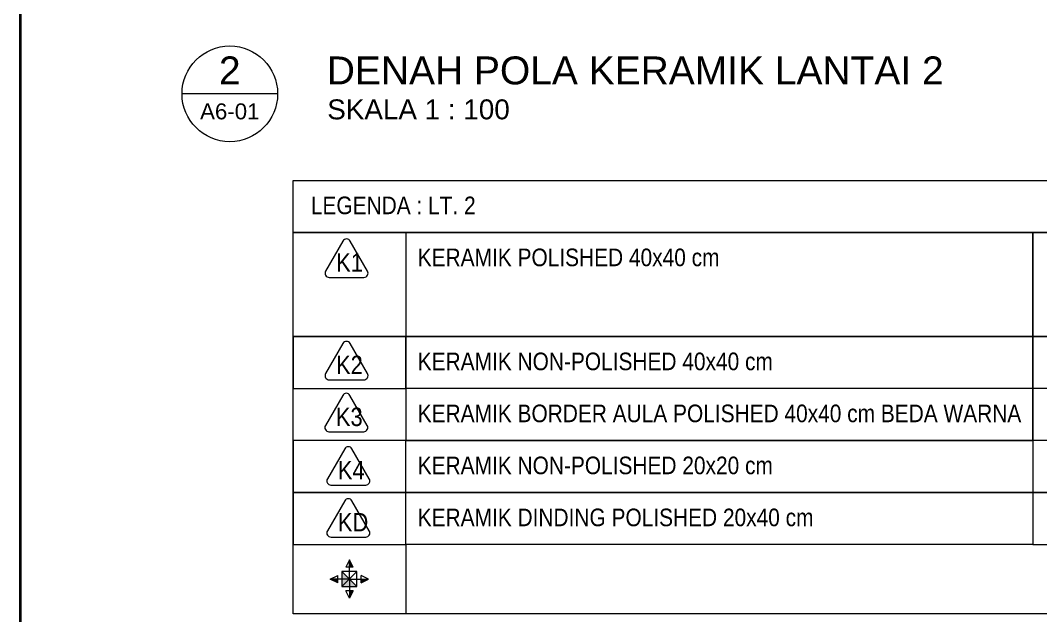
# Model space of a CAD drawing. Header units: millimetres. Extents: x -11 to 1625, y -267 to 180.
# Drawn here: x 996.21 to 1009.02, y 146.99 to 154.46 of the extents above; entities that cross this region are included whole.
import ezdxf
from ezdxf.enums import TextEntityAlignment as Align

# ---------------------------------------------------------------- set-up
doc = ezdxf.new("R2010")
doc.units = ezdxf.units.MM
for name, color, linetype, lineweight in [('GRS KOP', 1, 'Continuous', 35), ('keramik', 73, 'Continuous', 5), ('kop', 7, 'Continuous', 20), ('not', 7, 'Continuous', 20), ('START POINT', 8, 'Continuous', 9), ('TEXT KETERANGAN', 7, 'Continuous', 9)]:
    doc.layers.add(name, color=color, linetype=linetype, lineweight=lineweight)
doc.styles.add('BARU', font='complex.shx')
doc.styles.add('ISO', font='arial.ttf', dxfattribs={"width": 0.85})
doc.styles.get("Standard").update_dxf_attribs({"font": 'ARIALUNI.TTF'})

# ---------------------------------------------------------------- blocks, each defined once
blk = doc.blocks.new('Ndtpd')
blk.add_line((0.747, 0), (-0.747, 0))
blk.add_circle((0, 0), 0.747)
at = {"flags": 4}
for tag, height, p in [('NO', 0.5, (0, 0.148)), ('NOLBR', 0.3, (0, -0.398))]:
    blk.add_attdef(tag, text='', height=height, dxfattribs=at).set_placement(p, align=Align.CENTER)
for tag, p, height in [('NDTPD', (1.516, 0.148), 0.5), ('SKALA', (1.523, -0.398), 0.3)]:
    blk.add_attdef(tag, p, '', height=height, dxfattribs=at)
blk = doc.blocks.new('kop')
at = {"layer": 'GRS KOP'}
blk.add_lwpolyline([(1, 54), (83, 54), (83, 1), (1, 1)], close=True, dxfattribs=at)
at = {"layer": 'kop', "style": 'BARU', "flags": 4}
for p, height in [((73.8, 5.4), 0.35), ((80.303, 5.382), 0.25), ((73.8, 4.9), 0.35), ((80.303, 4.882), 0.25), ((73.8, 4.4), 0.35), ((80.303, 4.382), 0.25)]:
    blk.add_attdef('-', p, '', height=height, dxfattribs=at)
at = {"layer": 'kop', "flags": 4}
for tag, p in [('AR-00', (78.057, 2.648)), ('00', (81.238, 2.647))]:
    blk.add_attdef(tag, text='', height=0.35, dxfattribs=at).set_placement(p, align=Align.MIDDLE)
blk = doc.blocks.new('KR1')
at = {"layer": 'TEXT KETERANGAN', "color": 2}
blk.add_lwpolyline([(-0.087, 0.873), (-0.504, 0.15, 0.57735), (-0.418, 0), (0.418, 0, 0.57735), (0.504, 0.15), (0.087, 0.873, 0.57735)], format="xyb", close=True, dxfattribs=at)
at = {"layer": 'TEXT KETERANGAN', "color": 6, "style": 'ISO', "width": 0.85}
blk.add_text('K1', height=0.444, dxfattribs=at).set_placement((-0.252, 0.137))
blk = doc.blocks.new('KR2')
at = {"layer": 'TEXT KETERANGAN', "color": 2}
blk.add_lwpolyline([(-0.087, 0.873), (-0.504, 0.15, 0.57735), (-0.418, 0), (0.418, 0, 0.57735), (0.504, 0.15), (0.087, 0.873, 0.57735)], format="xyb", close=True, dxfattribs=at)
at = {"layer": 'TEXT KETERANGAN', "color": 6, "style": 'ISO', "width": 0.85}
blk.add_text('K2', height=0.444, dxfattribs=at).set_placement((-0.252, 0.137))
blk = doc.blocks.new('KR3')
at = {"layer": 'TEXT KETERANGAN', "color": 2}
blk.add_lwpolyline([(-0.087, 0.873), (-0.504, 0.15, 0.57735), (-0.418, 0), (0.418, 0, 0.57735), (0.504, 0.15), (0.087, 0.873, 0.57735)], format="xyb", close=True, dxfattribs=at)
at = {"layer": 'TEXT KETERANGAN', "color": 6, "style": 'ISO', "width": 0.85}
blk.add_text('K3', height=0.444, dxfattribs=at).set_placement((-0.252, 0.137))
blk = doc.blocks.new('KR4')
at = {"layer": 'TEXT KETERANGAN', "color": 2}
blk.add_lwpolyline([(-0.087, 0.873), (-0.504, 0.15, 0.57735), (-0.418, 0), (0.418, 0, 0.57735), (0.504, 0.15), (0.087, 0.873, 0.57735)], format="xyb", close=True, dxfattribs=at)
at = {"layer": 'TEXT KETERANGAN', "color": 6, "style": 'ISO', "width": 0.85}
blk.add_text('K4', height=0.444, dxfattribs=at).set_placement((-0.252, 0.137))
blk = doc.blocks.new('KD')
at = {"layer": 'TEXT KETERANGAN', "color": 2}
blk.add_lwpolyline([(-0.104, 1.048), (-0.605, 0.18, 0.57735), (-0.501, 0), (0.501, 0, 0.57735), (0.605, 0.18), (0.104, 1.048, 0.57735)], format="xyb", close=True, dxfattribs=at)
at = {"layer": 'TEXT KETERANGAN', "color": 6, "style": 'ISO', "width": 0.85}
blk.add_text('KD', height=0.5327, dxfattribs=at).set_placement((-0.303, 0.164))
blk = doc.blocks.new('GO..!!')
at = {"layer": 'START POINT'}
for points in [[(1481.007, 626.299), (1480.9, 626.299), (1480.9, 626.513)], [(1480.563, 625.853), (1480.563, 625.96), (1480.349, 625.96)], [(1481.452, 625.96), (1481.238, 625.96), (1481.238, 625.853)], [(1481.007, 625.622), (1480.9, 625.622), (1480.9, 625.408)]]:
    blk.add_hatch(color=256, dxfattribs=at).paths.add_polyline_path(points)
h = blk.add_hatch(color=256, dxfattribs=at)
h.paths.add_polyline_path([(1481.114, 625.746), (1480.9, 625.96), (1480.686, 625.746)])
h.paths.add_polyline_path([(1480.686, 625.746), (1480.9, 625.96), (1480.686, 626.174)])
for p, q in [((1480.9, 626.513), (1480.793, 626.299)), ((1481.007, 626.299), (1480.793, 626.299)), ((1480.9, 625.96), (1480.9, 626.513)), ((1481.007, 626.299), (1480.9, 626.513)), ((1480.349, 625.96), (1480.563, 626.067)), ((1480.9, 625.96), (1480.349, 625.96)), ((1480.563, 625.853), (1480.349, 625.96)), ((1480.563, 625.853), (1480.563, 626.067)), ((1480.686, 625.746), (1481.114, 626.174)), ((1481.114, 625.746), (1480.686, 626.174)), ((1480.9, 625.96), (1481.452, 625.96)), ((1480.9, 625.96), (1480.9, 625.408)), ((1481.238, 625.853), (1481.238, 626.067)), ((1481.452, 625.96), (1481.238, 626.067)), ((1481.238, 625.853), (1481.452, 625.96)), ((1481.007, 625.622), (1480.793, 625.622)), ((1480.9, 625.408), (1480.793, 625.622)), ((1481.007, 625.622), (1480.9, 625.408))]:
    blk.add_line(p, q, dxfattribs=at)
blk.add_lwpolyline([(1480.686, 625.746), (1481.114, 625.746), (1481.114, 626.174), (1480.686, 626.174)], close=True, dxfattribs=at)

msp = doc.modelspace()

# ---------------------------------------------------------------- linework, layer by layer
at = {"layer": 'TEXT KETERANGAN'}
for points in [[(1017.5593829, 151.7998165), (999.6370799, 151.7998165), (999.6370799, 152.4519282), (1017.5593829, 152.4519282)], [(999.6370799, 152.4519282), (1017.5593829, 152.4519282), (1017.5593829, 147.0176641), (999.6370799, 147.0176641)], [(999.6370799, 151.7998165), (1008.9205023, 151.7998165), (1008.9205023, 150.4955931), (999.6370799, 150.4955931)], [(999.6370799, 151.7998165), (1001.0509219, 151.7998165), (1001.0509219, 150.4955931), (999.6370799, 150.4955931)], [(1008.9205023, 151.7998165), (1017.5593829, 151.7998165), (1017.5593829, 150.4955931), (1008.9205023, 150.4955931)], [(999.6370799, 150.4955931), (1008.9205023, 150.4955931), (1008.9205023, 149.1913698), (999.6370799, 149.1913698)], [(999.6370799, 150.4955931), (1001.0509219, 150.4955931), (1001.0509219, 149.1913698), (999.6370799, 149.1913698)], [(999.6370799, 149.8434814), (1001.0509219, 149.8434814), (1001.0509219, 150.4955931), (999.6370799, 150.4955931)], [(1001.0509219, 149.8434814), (1001.0509219, 150.4955931), (1008.9205023, 150.4955931), (1008.9205023, 149.8434814)], [(1008.9205023, 150.4955931), (1017.5593829, 150.4955931), (1017.5593829, 149.1913698), (1008.9205023, 149.1913698)], [(1008.9205023, 149.8434814), (1008.9205023, 150.4955931), (1017.5593829, 150.4955931), (1017.5593829, 149.8434814)], [(999.6370799, 148.5392581), (1001.0509219, 148.5392581), (1001.0509219, 149.1913698), (999.6370799, 149.1913698)], [(1001.0509219, 148.5392581), (1001.0509219, 149.1913698), (1008.9205023, 149.1913698), (1008.9205023, 148.5392581)], [(1017.5593829, 149.1913698), (1008.9205023, 149.1913698), (1008.9205023, 148.5392581), (1017.5593829, 148.5392581)], [(999.6370799, 147.8871464), (1001.0509219, 147.8871464), (1001.0509219, 148.5392581), (999.6370799, 148.5392581)], [(1001.0509219, 147.8871464), (1001.0509219, 148.5392581), (1008.9205023, 148.5392581), (1008.9205023, 147.8871464)], [(1017.5593829, 148.5392581), (1008.9205023, 148.5392581), (1008.9205023, 147.8871464), (1017.5593829, 147.8871464)], [(1001.0509219, 147.0176641), (999.6370799, 147.0176641), (999.6370799, 147.8871464), (1001.0509219, 147.8871464)]]:
    msp.add_lwpolyline(points, close=True, dxfattribs=at)

# ---------------------------------------------------------------- block references
at = {"layer": 'keramik', "color": 2, "xscale": 0.4347411304647001, "yscale": 0.4347411304647001, "zscale": 0.4347411304647001}
msp.add_blockref('GO..!!', (356.5356661, -124.6782891), dxfattribs=at)
at = {"layer": 'kop'}
msp.add_blockref('kop', (995.214162, 118), dxfattribs=at)
at = {"layer": 'not'}
ref = msp.add_blockref('Ndtpd', (998.8426029, 153.5371563), dxfattribs=dict(at, xscale=0.803212851405533, yscale=0.803212851405533, zscale=0.803212851405533))
ref.add_attrib('NO', '2', dxfattribs={"layer": '0', "height": 0.35, "flags": 4}).set_placement((998.8422757, 153.6556821), align=Align.CENTER)
ref.add_attrib('NDTPD', 'DENAH POLA KERAMIK LANTAI 2', (1000.0602875, 153.6556821), dxfattribs={"layer": '0', "height": 0.35, "flags": 4})
ref.add_attrib('NOLBR', 'A6-01', dxfattribs={"layer": '0', "height": 0.2, "flags": 4}).set_placement((998.8422757, 153.2171864), align=Align.CENTER)
ref.add_attrib('SKALA', 'SKALA 1 : 100', (1000.0660876, 153.2171864), dxfattribs={"layer": '0', "height": 0.25, "flags": 4})
at = {"layer": 'TEXT KETERANGAN'}
for name, p, xscale, yscale, zscale in [('KR1', (1000.308846, 151.2350154), 0.5216893565576599, 0.5216893565576599, 0.52168935655764), ('KR2', (1000.3077273, 149.950647), 0.5216893565576599, 0.5216893565576599, 0.52168935655764), ('KR3', (1000.3055335, 149.299691), 0.5216893565576599, 0.5216893565576599, 0.52168935655764), ('KR4', (1000.3307654, 148.6306805), 0.5216893565576599, 0.5216893565576599, 0.52168935655764), ('KD', (1000.3307654, 147.9785688), 0.4347411304647001, 0.4347411304647001, 0.4347411304647001)]:
    msp.add_blockref(name, p, dxfattribs=dict(at, xscale=xscale, yscale=yscale, zscale=zscale))

# ---------------------------------------------------------------- texts
at = {"layer": 'TEXT KETERANGAN', "style": 'ISO', "width": 0.85}
for s, p in [('LEGENDA : LT. 2', (999.8598526, 152.0277556)), ('KERAMIK POLISHED 40x40 cm', (1001.201287, 151.3756439)), ('KERAMIK NON-POLISHED 40x40 cm', (1001.201287, 150.0714205)), ('KERAMIK BORDER AULA POLISHED 40x40 cm BEDA WARNA', (1001.201287, 149.4193088)), ('KERAMIK NON-POLISHED 20x20 cm', (1001.201287, 148.7671971)), ('KERAMIK DINDING POLISHED 20x40 cm', (1001.201287, 148.1150854))]:
    msp.add_text(s, height=0.220818214, dxfattribs=at).set_placement(p)

doc.saveas('drawing.dxf')
